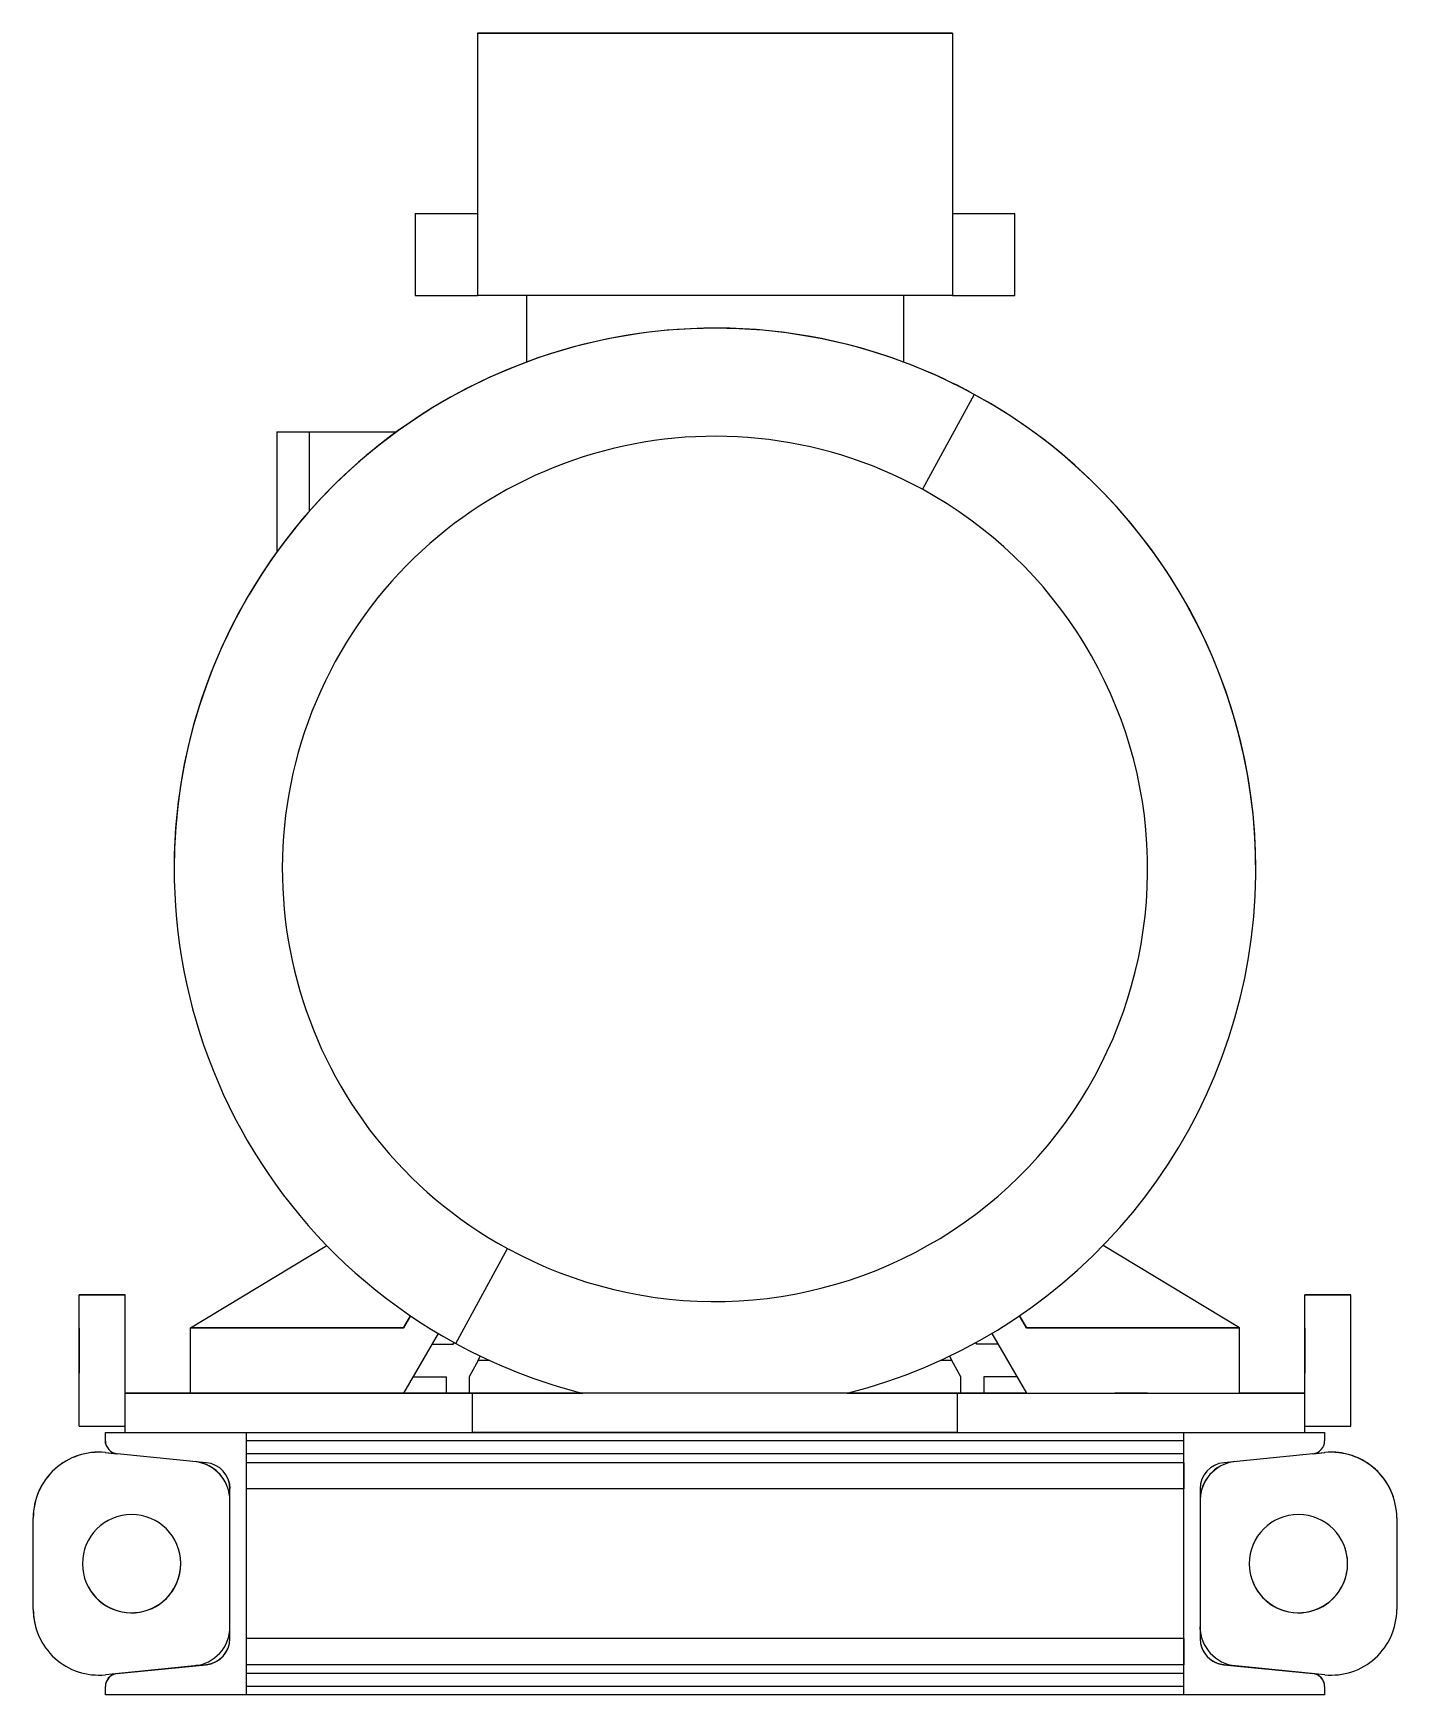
# Model space of a CAD drawing. Header units: millimetres. Extents: x -154 to 262, y -229 to 278.
import ezdxf

# ---------------------------------------------------------------- set-up
doc = ezdxf.new("R2010")
doc.units = ezdxf.units.MM

msp = doc.modelspace()

# ---------------------------------------------------------------- linework, layer by layer
at = {"color": 7, "linetype": 'Continuous', "lineweight": 25}
for p, q in [((126.77, 278.11), (-18.23, 278.1)), ((-18.23, 278.1), (-18.23, 278.11)), ((-18.23, 278.11), (126.77, 278.11)), ((-18.23, 278.1), (-18.23, 198.1)), ((126.77, 278.11), (126.77, 198.11)), ((126.77, 278.11), (126.77, 278.11)), ((-37.23, 223.12), (-37.23, 198.12)), ((-37.23, 223.12), (-18.23, 223.12)), ((126.77, 223.12), (145.77, 223.12)), ((145.77, 198.12), (145.77, 223.12)), ((-37.23, 198.12), (-18.23, 198.12)), ((126.77, 198.11), (-18.23, 198.1)), ((-3.23, 198.1), (-3.23, 177.76)), ((111.77, 198.11), (111.77, 177.76)), ((126.77, 198.12), (145.77, 198.12)), ((133.38, 167.9), (117.56, 138.94)), ((133.38, 167.91), (133.38, 167.9)), ((-79.43, 156.46), (-79.43, 119.8)), ((-79.43, 156.46), (-69.43, 156.46)), ((-69.43, 156.46), (-42.9, 156.46)), ((-69.43, 132.3), (-69.43, 156.46)), ((-110.72, 23.11), (-110.72, 23.1)), ((219.28, 23.1), (219.28, 23.11)), ((-105.72, -116.9), (-64.11, -91.84)), ((-105.72, -116.9), (-64.11, -91.84)), ((-24.83, -121.7), (-9.01, -92.74)), ((214.28, -116.89), (172.66, -91.83)), ((214.28, -116.89), (172.66, -91.83)), ((-139.72, -106.89), (-139.72, -106.9)), ((-139.72, -146.89), (-139.72, -106.89)), ((-125.72, -106.89), (-139.72, -106.89)), ((-139.72, -106.9), (-139.72, -106.9)), ((-125.72, -106.9), (-139.72, -106.9)), ((-139.72, -106.9), (-125.72, -106.9)), ((-139.72, -146.9), (-139.72, -106.9)), ((-139.72, -146.9), (-139.72, -106.9)), ((-139.72, -146.9), (-139.72, -106.9)), ((-139.72, -106.9), (-125.72, -106.9)), ((-125.72, -106.9), (-125.72, -106.89)), ((-125.72, -106.9), (-125.72, -106.9)), ((-125.72, -146.9), (-125.72, -106.9)), ((-125.72, -106.9), (-125.72, -106.9)), ((234.28, -106.89), (248.28, -106.89)), ((234.28, -106.89), (234.28, -106.89)), ((248.28, -106.89), (234.28, -106.89)), ((234.28, -136.89), (234.28, -106.89)), ((234.28, -136.89), (234.28, -106.89)), ((248.28, -106.9), (234.28, -106.9)), ((234.28, -106.9), (248.28, -106.9)), ((234.28, -106.9), (234.28, -106.9)), ((234.28, -136.9), (234.28, -106.9)), ((234.28, -136.9), (234.28, -106.9)), ((248.28, -106.89), (248.28, -106.89)), ((248.28, -106.9), (248.28, -106.89)), ((248.28, -106.9), (248.28, -106.9)), ((248.28, -146.9), (248.28, -106.9)), ((-40.72, -116.9), (-38.62, -113.26)), ((-38.62, -113.26), (-40.72, -116.9)), ((149.28, -116.9), (147.18, -113.26)), ((147.18, -113.26), (149.28, -116.89)), ((-105.72, -136.9), (-105.72, -116.9)), ((-105.72, -116.9), (-40.72, -116.9)), ((-40.72, -116.9), (-105.72, -116.9)), ((-105.72, -116.9), (-105.72, -116.9)), ((-105.72, -116.9), (-105.72, -116.9)), ((-105.72, -116.9), (-105.72, -116.9)), ((-105.72, -116.9), (-105.72, -116.9)), ((-76.2, -116.9), (-76.2, -116.9)), ((-40.72, -116.9), (-40.72, -116.9)), ((-30.18, -118.65), (-40.72, -136.9)), ((-25.61, -121.88), (-25.35, -121.42)), ((134.16, -121.88), (133.9, -121.42)), ((138.74, -118.64), (149.28, -136.9)), ((214.28, -116.89), (149.28, -116.9)), ((149.28, -116.89), (149.28, -116.9)), ((149.28, -116.89), (214.28, -116.89)), ((184.75, -116.89), (184.75, -116.89)), ((214.28, -116.89), (214.27, -116.89)), ((214.28, -136.89), (214.28, -116.89)), ((214.28, -116.89), (214.28, -116.89)), ((214.28, -116.89), (214.28, -116.89)), ((214.28, -116.89), (214.28, -116.89)), ((-139.72, -123.9), (-139.72, -123.9)), ((-139.72, -123.9), (-139.72, -123.9)), ((-32.05, -121.88), (-25.61, -121.88)), ((-18.03, -126.88), (-17.32, -125.56)), ((125.86, -125.56), (126.57, -126.88)), ((140.61, -121.88), (134.16, -121.88)), ((234.28, -123.89), (234.28, -123.89)), ((234.28, -123.9), (234.28, -123.9)), ((-18.03, -126.88), (-20.73, -131.88)), ((-14.52, -126.88), (-18.03, -126.88)), ((126.57, -126.88), (123.07, -126.88)), ((129.27, -131.88), (126.57, -126.88)), ((-105.72, -136.89), (-125.72, -136.89)), ((-19.72, -136.89), (-40.72, -136.89)), ((-27.73, -136.87), (-40.71, -136.87)), ((-40.71, -136.88), (-9.23, -136.88)), ((-37.82, -131.88), (-27.73, -131.88)), ((-27.73, -131.88), (-27.73, -136.88)), ((-27.73, -136.88), (-20.73, -136.88)), ((-20.73, -131.88), (-20.73, -136.88)), ((-20.73, -136.89), (-20.73, -136.88)), ((-20.73, -136.88), (-20.72, -136.88)), ((13.89, -136.88), (-20.73, -136.88)), ((-20.73, -136.88), (13.87, -136.88)), ((-20.72, -136.89), (-20.72, -136.88)), ((-20.72, -136.88), (13.9, -136.88)), ((-19.72, -136.9), (-19.72, -136.89)), ((-9.23, -136.88), (-9.23, -136.88)), ((-9.23, -136.88), (-9.23, -136.88)), ((-0.72, -136.88), (-0.72, -136.88)), ((94.65, -136.88), (129.28, -136.88)), ((129.27, -136.88), (94.66, -136.88)), ((94.68, -136.88), (129.27, -136.88)), ((109.28, -136.88), (109.28, -136.88)), ((117.77, -136.88), (117.77, -136.88)), ((117.77, -136.88), (149.27, -136.88)), ((117.77, -136.88), (117.77, -136.88)), ((117.77, -136.88), (117.77, -136.88)), ((128.28, -136.89), (128.28, -136.9)), ((128.28, -148.89), (128.28, -136.89)), ((149.28, -136.89), (128.28, -136.89)), ((129.27, -136.88), (129.27, -131.88)), ((129.28, -136.88), (129.27, -136.88)), ((129.27, -136.88), (136.27, -136.88)), ((129.28, -136.89), (129.28, -136.88)), ((136.27, -131.88), (136.27, -136.88)), ((146.38, -131.88), (136.27, -131.88)), ((149.26, -136.87), (136.27, -136.87)), ((234.28, -136.89), (214.28, -136.89)), ((234.28, -136.9), (234.28, -136.89)), ((-125.72, -136.9), (-125.72, -136.9)), ((-125.72, -136.9), (-19.72, -136.9)), ((-125.72, -148.9), (-125.72, -136.9)), ((-40.72, -136.9), (-105.72, -136.9)), ((-72.72, -136.9), (-72.72, -136.9)), ((-19.72, -148.9), (-19.72, -136.9)), ((128.28, -136.9), (234.28, -136.9)), ((128.28, -148.9), (128.28, -136.9)), ((149.28, -136.9), (214.28, -136.89)), ((181.28, -136.9), (181.28, -136.9)), ((234.28, -148.9), (234.28, -136.9)), ((-139.72, -146.89), (-139.72, -146.9)), ((-139.72, -146.9), (-125.72, -146.9)), ((-139.72, -146.9), (-139.72, -146.9)), ((-139.72, -146.9), (-139.72, -146.9)), ((-125.72, -148.89), (-125.72, -146.9)), ((234.28, -146.9), (248.28, -146.9)), ((-131.73, -151.35), (-131.73, -148.87)), ((-131.72, -148.9), (-131.73, -148.87)), ((-131.73, -148.87), (-125.72, -148.87)), ((-131.72, -151.38), (-131.73, -151.35)), ((-131.72, -151.38), (-131.72, -148.9)), ((-131.72, -148.9), (-88.72, -148.9)), ((-125.72, -148.89), (-125.72, -148.9)), ((-88.72, -148.9), (-19.72, -148.9)), ((-88.72, -148.9), (-88.72, -228.9)), ((-88.72, -148.9), (-88.72, -148.9)), ((197.28, -151.38), (-88.72, -151.38)), ((-19.72, -148.88), (128.28, -148.88)), ((128.28, -148.88), (-19.72, -148.88)), ((128.28, -148.89), (-19.72, -148.89)), ((128.28, -148.89), (-19.72, -148.89)), ((128.28, -148.9), (-19.72, -148.9)), ((128.28, -148.9), (-19.72, -148.9)), ((128.28, -148.89), (128.28, -148.9)), ((128.28, -148.9), (197.28, -148.9)), ((197.28, -151.38), (197.28, -148.9)), ((197.28, -228.9), (197.28, -148.9)), ((197.28, -148.9), (240.28, -148.9)), ((197.28, -148.9), (197.28, -148.9)), ((234.28, -148.87), (240.27, -148.87)), ((240.28, -148.9), (240.27, -148.87)), ((240.28, -148.9), (240.28, -151.38)), ((-131.74, -154.98), (-131.74, -154.98)), ((-131.74, -154.98), (-128.54, -155.3)), ((-131.74, -154.98), (-128.55, -155.3)), ((-131.73, -155), (-131.73, -155)), ((-131.73, -155), (-128.27, -155.34)), ((-131.73, -155), (-128.28, -155.34)), ((-131.52, -152.62), (-131.51, -152.65)), ((-100.92, -158.08), (-128.12, -155.36)), ((197.28, -155.36), (-88.72, -155.36)), ((197.28, -158.08), (197.28, -155.36)), ((236.68, -155.36), (209.49, -158.08)), ((236.84, -155.34), (240.29, -154.99)), ((236.85, -155.34), (240.29, -154.99)), ((237.12, -155.29), (240.28, -154.97)), ((237.12, -155.29), (240.28, -154.97)), ((240.28, -154.97), (240.28, -154.97)), ((240.29, -154.99), (240.29, -154.99)), ((197.28, -158.08), (-88.72, -158.08)), ((-94.34, -165.84), (-94.34, -165.84)), ((-94.34, -165.86), (-94.34, -165.86)), ((-93.72, -166.04), (-93.73, -166.01)), ((-93.73, -169.22), (-93.73, -166.01)), ((-93.72, -211.76), (-93.72, -166.04)), ((197.28, -166.04), (-88.72, -166.04)), ((197.28, -211.76), (197.28, -166.04)), ((202.28, -166.04), (202.28, -211.76)), ((-93.72, -208.14), (-93.72, -169.66)), ((261.25, -168.55), (261.25, -168.55)), ((261.25, -168.57), (261.25, -168.57)), ((-153.73, -174.88), (-153.73, -174.88)), ((-153.73, -202.88), (-153.73, -174.88)), ((-153.73, -202.88), (-153.73, -174.88)), ((-153.72, -174.9), (-153.72, -174.9)), ((-153.72, -202.9), (-153.72, -174.9)), ((-153.72, -202.9), (-153.72, -174.9)), ((262.28, -174.9), (262.28, -202.9)), ((-108.73, -188.88), (-108.73, -188.88)), ((-108.72, -188.9), (-108.72, -188.9)), ((247.27, -188.87), (247.27, -188.87)), ((247.28, -188.9), (247.28, -188.9)), ((-153.73, -202.88), (-153.73, -202.88)), ((-153.72, -202.9), (-153.72, -202.9)), ((-152.7, -209.2), (-152.7, -209.2)), ((-152.69, -209.22), (-152.69, -209.22)), ((-93.73, -211.73), (-93.73, -208.58)), ((-93.72, -211.76), (-93.73, -211.73)), ((197.28, -211.76), (-88.72, -211.76)), ((202.89, -211.91), (202.89, -211.91)), ((202.9, -211.93), (202.9, -211.93)), ((-104.53, -220.08), (-131.73, -222.8)), ((-128.12, -222.44), (-100.92, -219.72)), ((-128.12, -222.44), (-128.12, -222.44)), ((-103.76, -219.98), (-100.93, -219.69)), ((-100.92, -219.72), (-100.93, -219.69)), ((197.28, -219.72), (-88.72, -219.72)), ((197.28, -222.44), (-88.72, -222.44)), ((197.28, -222.44), (197.28, -219.72)), ((209.49, -219.72), (209.48, -219.69)), ((209.48, -219.69), (212.34, -219.98)), ((209.49, -219.72), (236.68, -222.44)), ((240.29, -222.8), (213.09, -220.08)), ((236.68, -222.44), (236.68, -222.44)), ((-131.72, -226.42), (-131.73, -226.39)), ((-131.73, -228.87), (-131.73, -226.39)), ((-131.72, -228.9), (-131.72, -226.42)), ((197.28, -226.42), (-88.72, -226.42)), ((197.28, -228.9), (197.28, -226.42)), ((240.08, -225.15), (240.07, -225.13)), ((240.28, -226.42), (240.28, -228.9)), ((-131.72, -228.9), (-131.73, -228.87)), ((-88.72, -228.9), (-131.72, -228.9)), ((197.28, -228.9), (-88.72, -228.9)), ((240.28, -228.9), (197.28, -228.9)), ((197.28, -228.9), (197.28, -228.9))]:
    msp.add_line(p, q, dxfattribs=at)
at = {"color": 7, "linetype": 'Continuous', "lineweight": 25, "flags": 128}
for points in [[(-139.72, -123.9), (-139.72, -122.24), (-139.72, -120.69), (-139.72, -119.31), (-139.72, -118.21), (-139.72, -117.43), (-139.72, -117.03), (-139.72, -117.03), (-139.72, -117.43), (-139.72, -118.21), (-139.72, -119.31), (-139.72, -120.69), (-139.72, -122.24), (-139.72, -123.9)], [(-139.72, -123.9), (-139.72, -122.24), (-139.72, -120.68), (-139.72, -119.31), (-139.72, -118.2), (-139.72, -117.43), (-139.72, -117.03), (-139.72, -117.03), (-139.72, -117.43), (-139.72, -118.2), (-139.72, -119.31), (-139.72, -120.68), (-139.72, -122.24), (-139.72, -123.9)], [(-76.2, -116.9), (-77.53, -116.9), (-78.61, -116.9), (-79.41, -116.9), (-79.86, -116.9), (-79.96, -116.9), (-79.7, -116.9), (-79.08, -116.9), (-78.15, -116.9), (-76.95, -116.9), (-75.53, -116.9), (-73.97, -116.9), (-72.35, -116.9), (-70.75, -116.9), (-69.25, -116.9)], [(-69.25, -116.9), (-67.92, -116.9), (-66.83, -116.9), (-66.04, -116.9), (-65.58, -116.9), (-65.48, -116.9), (-65.75, -116.9), (-66.36, -116.9), (-67.29, -116.9), (-68.5, -116.9), (-69.91, -116.9), (-71.47, -116.9), (-73.09, -116.9), (-74.69, -116.9), (-76.2, -116.9)], [(177.8, -116.89), (176.47, -116.89), (175.39, -116.89), (174.59, -116.89), (174.14, -116.89), (174.04, -116.89), (174.3, -116.89), (174.92, -116.89), (175.85, -116.89), (177.05, -116.89), (178.47, -116.89), (180.03, -116.89), (181.65, -116.89), (183.25, -116.89), (184.75, -116.89)], [(184.75, -116.89), (186.08, -116.89), (187.17, -116.89), (187.96, -116.89), (188.42, -116.89), (188.52, -116.89), (188.25, -116.89), (187.64, -116.89), (186.71, -116.89), (185.5, -116.89), (184.09, -116.89), (182.53, -116.89), (180.91, -116.89), (179.31, -116.89), (177.8, -116.89)], [(234.28, -123.89), (234.28, -122.24), (234.28, -120.68), (234.28, -119.3), (234.28, -118.2), (234.28, -117.42), (234.28, -117.02), (234.28, -117.02), (234.28, -117.42), (234.28, -118.2), (234.28, -119.3), (234.28, -120.68), (234.28, -122.24), (234.28, -123.89)], [(234.28, -123.9), (234.28, -122.24), (234.28, -120.68), (234.28, -119.31), (234.28, -118.2), (234.28, -117.43), (234.28, -117.03), (234.28, -117.03), (234.28, -117.43), (234.28, -118.2), (234.28, -119.31), (234.28, -120.68), (234.28, -122.24), (234.28, -123.9)], [(-139.72, -123.9), (-139.72, -125.56), (-139.72, -127.11), (-139.72, -128.49), (-139.72, -129.59), (-139.72, -130.37), (-139.72, -130.77), (-139.72, -130.77), (-139.72, -130.37), (-139.72, -129.59), (-139.72, -128.49), (-139.72, -127.12), (-139.72, -125.56), (-139.72, -123.9)], [(-139.72, -123.9), (-139.72, -125.55), (-139.72, -127.11), (-139.72, -128.48), (-139.72, -129.59), (-139.72, -130.36), (-139.72, -130.76), (-139.72, -130.76), (-139.72, -130.36), (-139.72, -129.59), (-139.72, -128.48), (-139.72, -127.11), (-139.72, -125.55), (-139.72, -123.9)], [(234.28, -123.89), (234.28, -125.55), (234.28, -127.11), (234.28, -128.48), (234.28, -129.58), (234.28, -130.36), (234.28, -130.76), (234.28, -130.76), (234.28, -130.36), (234.28, -129.58), (234.28, -128.48), (234.28, -127.11), (234.28, -125.55), (234.28, -123.89)], [(234.28, -123.9), (234.28, -125.55), (234.28, -127.11), (234.28, -128.48), (234.28, -129.59), (234.28, -130.36), (234.28, -130.76), (234.28, -130.76), (234.28, -130.36), (234.28, -129.59), (234.28, -128.48), (234.28, -127.11), (234.28, -125.55), (234.28, -123.9)], [(-0.72, -136.88), (-2.15, -136.88), (-3.46, -136.88), (-4.54, -136.88), (-5.32, -136.88), (-5.73, -136.88), (-5.73, -136.88), (-5.32, -136.88), (-4.54, -136.88), (-3.46, -136.88), (-2.15, -136.88), (-0.72, -136.88)], [(-0.72, -136.88), (0.7, -136.88), (2.01, -136.88), (3.09, -136.88), (3.87, -136.88), (4.28, -136.88), (4.28, -136.88), (3.87, -136.88), (3.09, -136.88), (2.01, -136.88), (0.7, -136.88), (-0.72, -136.88)], [(109.28, -136.88), (107.85, -136.88), (106.54, -136.88), (105.46, -136.88), (104.68, -136.88), (104.27, -136.88), (104.27, -136.88), (104.68, -136.88), (105.46, -136.88), (106.54, -136.88), (107.85, -136.88), (109.28, -136.88)], [(109.28, -136.88), (110.7, -136.88), (112.01, -136.88), (113.09, -136.88), (113.87, -136.88), (114.28, -136.88), (114.28, -136.88), (113.87, -136.88), (113.09, -136.88), (112.01, -136.88), (110.7, -136.88), (109.28, -136.88)], [(-72.72, -136.9), (-74.14, -136.9), (-75.45, -136.9), (-76.54, -136.9), (-77.32, -136.9), (-77.72, -136.9), (-77.72, -136.9), (-77.32, -136.9), (-76.54, -136.9), (-75.45, -136.9), (-74.14, -136.9), (-72.72, -136.9)], [(-72.72, -136.9), (-71.3, -136.9), (-69.99, -136.9), (-68.9, -136.9), (-68.12, -136.9), (-67.72, -136.9), (-67.72, -136.9), (-68.12, -136.9), (-68.9, -136.9), (-69.99, -136.9), (-71.3, -136.9), (-72.72, -136.9)], [(94.59, -136.9), (81.17, -136.9), (67.77, -136.9), (54.28, -136.9), (40.79, -136.9), (27.39, -136.9), (13.97, -136.9)], [(181.28, -136.9), (179.86, -136.9), (178.55, -136.9), (177.46, -136.9), (176.68, -136.9), (176.28, -136.9), (176.28, -136.9), (176.68, -136.9), (177.46, -136.9), (178.55, -136.9), (179.86, -136.9), (181.28, -136.9)], [(181.28, -136.9), (182.7, -136.9), (184.01, -136.9), (185.1, -136.9), (185.88, -136.9), (186.28, -136.9), (186.28, -136.9), (185.88, -136.9), (185.1, -136.9), (184.01, -136.9), (182.7, -136.9), (181.28, -136.9)], [(-131.52, -152.62), (-131.66, -152.09), (-131.73, -151.35)], [(197.28, -155.36), (197.28, -155.22), (197.28, -154.95), (197.28, -154.56), (197.28, -154.06), (197.28, -153.47), (197.28, -152.82), (197.28, -152.11), (197.28, -151.38)], [(197.28, -158.08), (197.28, -158.36), (197.28, -158.9), (197.28, -159.67), (197.28, -160.67), (197.28, -161.84), (197.28, -163.16), (197.28, -164.57), (197.28, -166.04)], [(-94.14, -163.48), (-93.86, -164.55), (-93.73, -166.01)], [(197.28, -211.76), (197.28, -213.22), (197.28, -214.63), (197.28, -215.95), (197.28, -217.13), (197.28, -218.12), (197.28, -218.9), (197.28, -219.44), (197.28, -219.72)], [(202.9, -211.93), (202.48, -210.33), (202.28, -208.14)], [(202.89, -211.91), (202.48, -210.31), (202.28, -208.55)], [(202.89, -211.91), (202.48, -210.31), (202.28, -208.56)], [(-104.49, -220.07), (-103.55, -219.98), (-103.22, -219.95), (-103.55, -219.98), (-104.49, -220.07)], [(-104.14, -220.02), (-103.55, -219.96), (-103.23, -219.93), (-103.55, -219.96), (-104.14, -220.02)], [(197.28, -226.42), (197.28, -225.69), (197.28, -224.98), (197.28, -224.32), (197.28, -223.73), (197.28, -223.24), (197.28, -222.85), (197.28, -222.58), (197.28, -222.44)], [(212.98, -220.05), (212.1, -219.96), (211.77, -219.93), (212.1, -219.96), (212.98, -220.05)], [(213.08, -220.07), (213.06, -220.07), (212.11, -219.98), (211.78, -219.94), (212.11, -219.98), (213.06, -220.07), (213.08, -220.07)]]:
    msp.add_lwpolyline(points, dxfattribs=at)
at = {"color": 7, "linetype": 'Continuous', "lineweight": 25}
for centre, radius, start, end in [((54.28, 23.1), 165, 61.3533, 241.3533), ((54.28, 23.1), 165, 69.6065, 110.3958), ((54.28, 23.11), 165, 110.3958, 180), ((54.28, 23.11), 165, 61.3533, 69.6065), ((54.28, 23.1), 165, 284.1423, 61.3533), ((54.28, 23.11), 165, 0, 61.3533), ((54.28, 23.1), 132, 61.3533, 241.3533), ((54.28, 23.1), 132, 241.3533, 61.3533), ((54.28, 23.1), 165, 241.3533, 255.86), ((-127.72, -151.38), 4, 180.0006, 264.29), ((236.28, -151.38), 4, 275.7112, 0.0006), ((-133.73, -174.88), 20, 84.29, 180.0006), ((-133.73, -174.88), 20, 84.29, 180.0006), ((-133.72, -174.9), 20, 84.29, 180.0006), ((-133.72, -174.9), 20, 84.29, 180.0006), ((242.27, -174.87), 20, 18.4351, 95.7112), ((242.27, -174.87), 20, 18.4351, 95.7112), ((242.28, -174.89), 20, 18.4351, 95.7112), ((242.28, -174.9), 20, 0.0006, 95.7112), ((-105.72, -169.66), 12, 0.0006, 83.0334), ((-105.72, -169.66), 12, 18.4351, 82.9484), ((-105.73, -169.64), 12, 18.4351, 80.7332), ((-105.73, -169.64), 12, 18.4351, 80.7023), ((-101.72, -166.04), 8, 0.0006, 84.29), ((214.28, -169.66), 12, 97.0103, 180.0006), ((214.28, -169.66), 12, 97.0983, 180.0006), ((214.27, -169.63), 12, 99.3885, 177.907), ((214.27, -169.63), 12, 99.4206, 177.8888), ((210.28, -166.04), 8, 95.7112, 180.0006), ((-123.72, -188.9), 15, 0.0006, 180.0006), ((232.28, -188.9), 15, 0.0006, 180.0006), ((-123.73, -188.88), 15, 0.0006, 18.4351), ((-123.73, -188.88), 15, 0.0006, 18.4351), ((-123.72, -188.9), 15, 0.0006, 18.4351), ((232.27, -188.87), 15, 0.0006, 18.4351), ((232.27, -188.87), 15, 0.0006, 18.4351), ((232.28, -188.9), 15, 0.0006, 18.4351), ((-123.72, -188.9), 15, 180.0006, 0.0006), ((-123.73, -188.88), 15, 198.4351, 0.0006), ((-123.73, -188.88), 15, 198.4351, 0.0006), ((-123.72, -188.9), 15, 198.4351, 0.0006), ((232.28, -188.9), 15, 180.0006, 0.0006), ((232.27, -188.87), 15, 198.4351, 0.0006), ((232.27, -188.87), 15, 198.4351, 0.0006), ((232.28, -188.9), 15, 198.4351, 0.0006), ((-133.73, -202.88), 20, 180.0006, 198.4351), ((-133.73, -202.88), 20, 180.0006, 198.4351), ((-133.72, -202.9), 20, 180.0006, 275.7112), ((-133.72, -202.9), 20, 180.0006, 198.4351), ((242.28, -202.9), 20, 264.29, 0.0006), ((-105.72, -208.14), 12, 275.7112, 0.0006), ((-101.73, -211.73), 8, 275.7112, 0.0006), ((-101.72, -211.76), 8, 275.7112, 0.0006), ((214.28, -208.14), 12, 180.0006, 264.29), ((210.28, -211.76), 8, 180.0006, 264.29), ((210.27, -211.73), 8, 198.4351, 264.29), ((-127.73, -226.39), 4, 102.1383, 180.0006), ((-127.72, -226.42), 4, 95.7112, 180.0006), ((236.28, -226.42), 4, 0.0006, 84.29), ((236.27, -226.39), 4, 18.4351, 78.0739)]:
    msp.add_arc(centre, radius, start, end, dxfattribs=at)

doc.saveas('drawing.dxf')
